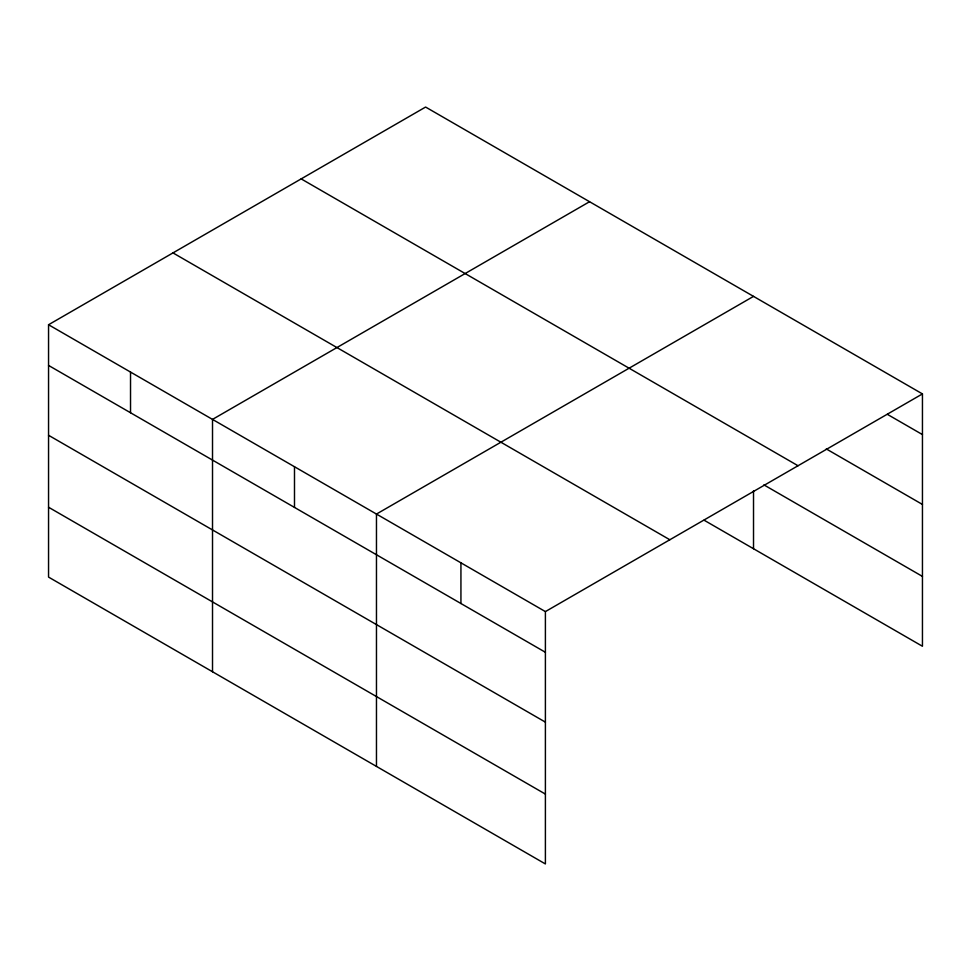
<?xml version="1.0" encoding="UTF-8"?>
<svg xmlns="http://www.w3.org/2000/svg" width="971" height="971" viewBox="0 0 971 971"><rect width="100%" height="100%" fill="white"/><g stroke="black" fill="none" stroke-linecap="round" stroke-linejoin="round"><path stroke-width="1.46" d="M48.55 324.739L545.399 611.596L545.399 863.947L48.55 577.09L48.55 324.739L425.601 107.053L922.45 393.91L922.45 646.261L704.072 520.189M589.555 201.713L212.515 419.399L212.515 671.75M753.52 296.373L376.469 514.06L376.469 766.422M545.399 611.596L922.45 393.91M887.36 414.338L922.45 434.595M826.285 448.93L922.45 504.447M301.168 178.882L798.028 465.74M763.91 484.881L922.45 576.41M172.972 252.897L669.832 539.755M48.55 365.424L545.399 652.281M48.55 435.275L545.399 722.133M48.55 507.238L545.399 794.096M753.52 490.768L753.52 548.736M460.934 562.828L460.934 603.513M294.492 466.735L294.492 507.42M130.527 372.063L130.527 412.748"/></g></svg>
